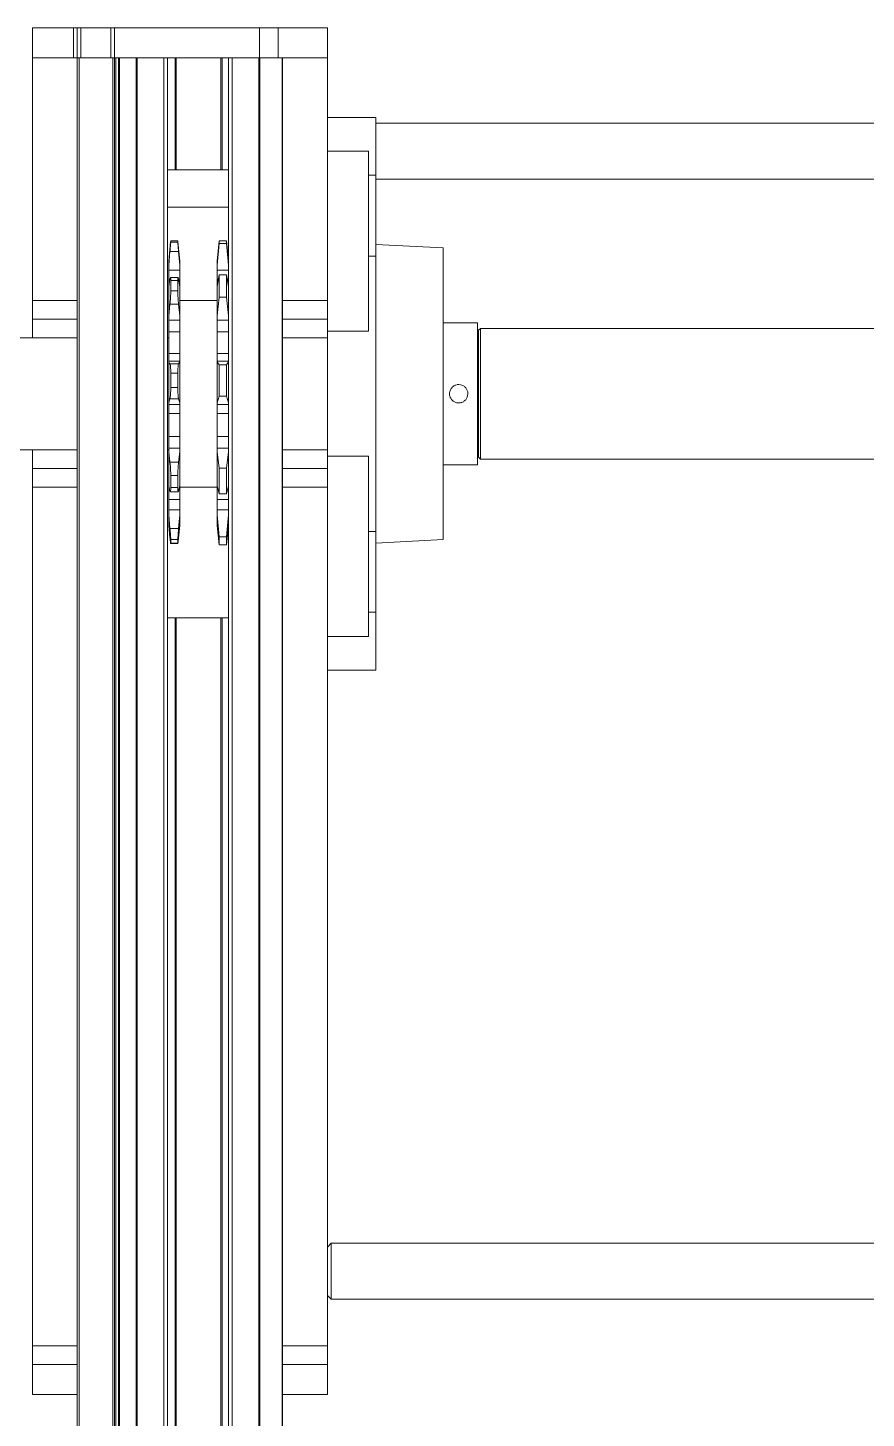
# Model space of a CAD drawing. Header units: millimetres. Extents: x 2676 to 14409, y -484 to 4878.
# Drawn here: x 13076.1 to 13300.7, y 4440.3 to 4812.7 of the extents above; entities that cross this region are included whole.
import ezdxf

# ---------------------------------------------------------------- set-up
doc = ezdxf.new("R2010")
doc.units = ezdxf.units.MM

msp = doc.modelspace()

# ---------------------------------------------------------------- linework, layer by layer
at = {"color": 7, "linetype": 'Continuous', "lineweight": 15}
for p, q in [((13077.33, 4812.66, 2353.14), (13077.33, 4804.66, 2353.14)), ((13077.33, 4812.66, 2353.14), (13088.33, 4812.66, 2353.14)), ((13088.33, 4804.66, 2353.14), (13088.33, 4812.66, 2353.14)), ((13088.33, 4812.66, 2353.14), (13089.33, 4812.66, 2353.14)), ((13089.33, 4804.66, 2353.14), (13089.33, 4812.66, 2353.14)), ((13089.33, 4812.66, 2353.14), (13090.33, 4812.66, 2353.14)), ((13090.33, 4812.66, 2353.14), (13090.33, 4804.66, 2353.14)), ((13090.33, 4812.66, 2353.14), (13098.33, 4812.66, 2353.14)), ((13098.33, 4804.66, 2353.14), (13098.33, 4812.66, 2353.14)), ((13098.33, 4812.66, 2353.14), (13099.33, 4812.66, 2353.14)), ((13099.33, 4812.66, 2353.14), (13099.33, 4804.66, 2353.14)), ((13099.33, 4812.66, 2353.14), (13138.13, 4812.66, 2353.14)), ((13138.13, 4804.66, 2353.14), (13138.13, 4812.66, 2353.14)), ((13138.13, 4812.66, 2353.14), (13143.13, 4812.66, 2353.14)), ((13143.13, 4804.66, 2353.14), (13143.13, 4812.66, 2353.14)), ((13143.13, 4812.66, 2353.14), (13156.33, 4812.66, 2353.14)), ((13156.33, 4812.66, 2353.14), (13156.33, 4804.66, 2353.14)), ((13077.33, 4804.66, 2353.14), (13088.33, 4804.66, 2353.14)), ((13077.33, 4804.66, 2353.14), (13077.33, 4739.66, 2353.14)), ((13089.33, 4804.66, 2353.14), (13088.33, 4804.66, 2353.14)), ((13089.33, 3804.66, 2353.14), (13089.33, 4804.66, 2353.14)), ((13089.83, 4804.66, 2353.14), (13089.33, 4804.66, 2353.14)), ((13089.83, 3804.66, 2353.14), (13089.83, 4804.66, 2353.14)), ((13098.83, 4804.66, 2353.14), (13089.83, 4804.66, 2353.14)), ((13098.33, 4804.66, 2353.14), (13090.33, 4804.66, 2353.14)), ((13098.83, 3804.66, 2353.14), (13098.83, 4804.66, 2353.14)), ((13099.33, 4804.66, 2353.14), (13098.83, 4804.66, 2353.14)), ((13138.13, 4804.66, 2353.14), (13099.33, 4804.66, 2353.14)), ((13099.33, 3804.66, 2353.14), (13099.33, 4804.66, 2353.14)), ((13099.63, 3804.66, 2353.14), (13099.63, 4804.66, 2353.14)), ((13100.4, 3804.66, 2353.14), (13100.4, 4804.66, 2353.14)), ((13100.62, 3804.66, 2353.14), (13100.62, 4804.66, 2353.14)), ((13105.14, 3804.66, 2353.14), (13105.14, 4804.66, 2353.14)), ((13105.35, 3804.66, 2353.14), (13105.35, 4804.66, 2353.14)), ((13112.53, 4804.66, 2353.14), (13105.35, 4804.66, 2353.14)), ((13112.53, 3804.66, 2353.14), (13112.53, 4804.66, 2353.14)), ((13113.53, 3804.66, 2353.14), (13113.53, 4804.66, 2353.14)), ((13115.53, 4774.66, 2353.14), (13115.53, 4804.66, 2353.14)), ((13115.83, 4774.66, 2353.14), (13115.83, 4804.66, 2353.14)), ((13127.83, 4774.66, 2353.14), (13127.83, 4804.66, 2353.14)), ((13128.13, 4774.66, 2353.14), (13128.13, 4804.66, 2353.14)), ((13129.83, 4804.66, 2353.14), (13129.83, 3804.66, 2353.14)), ((13130.83, 3804.66, 2353.14), (13130.83, 4804.66, 2353.14)), ((13138, 4804.66, 2353.14), (13130.83, 4804.66, 2353.14)), ((13138, 3804.66, 2353.14), (13138, 4804.66, 2353.14)), ((13143.13, 4804.66, 2353.14), (13138.13, 4804.66, 2353.14)), ((13138.22, 3804.66, 2353.14), (13138.22, 4804.66, 2353.14)), ((13143.13, 4804.66, 2353.14), (13138.22, 4804.66, 2353.14)), ((13143.13, 4804.66, 2353.14), (13156.33, 4804.66, 2353.14)), ((13144.24, 3804.66, 2353.14), (13144.24, 4804.66, 2353.14)), ((13156.33, 4804.66, 2353.14), (13144.33, 4804.66, 2353.14)), ((13144.33, 4804.66, 2353.14), (13144.33, 4739.66, 2353.14)), ((13156.33, 4804.66, 2353.14), (13156.33, 4739.66, 2353.14)), ((13169.33, 4788.66, 2353.14), (13156.33, 4788.66, 2353.14)), ((13169.33, 4788.66, 2353.14), (13169.33, 4773.16, 2353.14)), ((13433.33, 4787.16, 2353.14), (13169.33, 4787.16, 2353.14)), ((13156.33, 4779.66, 2353.14), (13167.33, 4779.66, 2353.14)), ((13167.33, 4779.66, 2353.14), (13167.33, 4731.42, 2353.14)), ((13115.53, 4774.66, 2353.14), (13113.53, 4774.66, 2353.14)), ((13115.83, 4774.66, 2353.14), (13115.53, 4774.66, 2353.14)), ((13127.83, 4774.66, 2353.14), (13115.83, 4774.66, 2353.14)), ((13128.13, 4774.66, 2353.14), (13127.83, 4774.66, 2353.14)), ((13129.83, 4774.66, 2353.14), (13128.13, 4774.66, 2353.14)), ((13169.33, 4773.16, 2353.14), (13167.33, 4773.16, 2353.14)), ((13169.33, 4773.16, 2353.14), (13169.33, 4751.54, 2353.14)), ((13169.33, 4772.16, 2353.14), (13433.33, 4772.16, 2353.14)), ((13113.53, 4764.66, 2353.14), (13129.83, 4764.66, 2353.14)), ((13114.35, 4755.34, 2353.14), (13113.83, 4750.13, 2353.14)), ((13116.28, 4755.63, 2353.14), (13114.38, 4755.63, 2353.14)), ((13114.38, 4755.63, 2353.14), (13114.38, 4755.3, 2353.14)), ((13116.27, 4755.63, 2353.14), (13114.38, 4755.63, 2353.14)), ((13114.38, 4755.3, 2353.14), (13116.27, 4755.3, 2353.14)), ((13116.27, 4755.3, 2353.14), (13116.27, 4755.63, 2353.14)), ((13116.83, 4750.13, 2353.14), (13116.31, 4755.34, 2353.14)), ((13127.38, 4755.66, 2353.14), (13126.83, 4750.13, 2353.14)), ((13126.83, 4749.08, 2353.14), (13127.38, 4754.93, 2353.14)), ((13129.27, 4755.66, 2353.14), (13127.38, 4755.66, 2353.14)), ((13127.38, 4754.93, 2353.14), (13127.38, 4755.66, 2353.14)), ((13127.38, 4754.93, 2353.14), (13129.27, 4754.93, 2353.14)), ((13129.83, 4750.13, 2353.14), (13129.27, 4755.66, 2353.14)), ((13129.27, 4755.66, 2353.14), (13129.27, 4754.93, 2353.14)), ((13129.27, 4754.93, 2353.14), (13129.83, 4749.08, 2353.14)), ((13114.17, 4752.75, 2353.14), (13113.83, 4749.08, 2353.14)), ((13116.48, 4752.75, 2353.14), (13114.17, 4752.75, 2353.14)), ((13116.83, 4749.08, 2353.14), (13116.48, 4752.75, 2353.14)), ((13169.33, 4751.54, 2353.14), (13167.33, 4751.54, 2353.14)), ((13187.33, 4753.72, 2353.14), (13169.33, 4754.66, 2353.14)), ((13169.33, 4751.54, 2353.14), (13169.33, 4677.79, 2353.14)), ((13187.33, 4675.61, 2353.14), (13187.33, 4753.72, 2353.14)), ((13113.83, 4750.13, 2353.14), (13113.83, 4749.08, 2353.14)), ((13113.83, 4749.08, 2353.14), (13113.83, 4747.74, 2353.14)), ((13113.83, 4747.74, 2353.14), (13116.83, 4747.74, 2353.14)), ((13113.83, 4745.33, 2353.14), (13113.83, 4747.74, 2353.14)), ((13116.83, 4750.13, 2353.14), (13116.83, 4749.08, 2353.14)), ((13116.83, 4749.08, 2353.14), (13116.83, 4747.74, 2353.14)), ((13116.83, 4747.74, 2353.14), (13116.83, 4745.33, 2353.14)), ((13126.83, 4750.13, 2353.14), (13126.83, 4749.08, 2353.14)), ((13126.83, 4749.08, 2353.14), (13126.83, 4747.74, 2353.14)), ((13126.83, 4747.74, 2353.14), (13129.83, 4747.74, 2353.14)), ((13126.83, 4745.33, 2353.14), (13126.83, 4747.74, 2353.14)), ((13129.83, 4749.08, 2353.14), (13129.83, 4747.74, 2353.14)), ((13113.83, 4745.33, 2353.14), (13113.83, 4743.36, 2353.14)), ((13113.83, 4743.36, 2353.14), (13114.17, 4745.31, 2353.14)), ((13116.35, 4745.76, 2353.14), (13114.31, 4745.76, 2353.14)), ((13114.38, 4744.98, 2353.14), (13114.38, 4742.26, 2353.14)), ((13116.27, 4744.98, 2353.14), (13114.38, 4744.98, 2353.14)), ((13116.27, 4742.26, 2353.14), (13116.27, 4744.98, 2353.14)), ((13116.48, 4745.31, 2353.14), (13116.83, 4743.36, 2353.14)), ((13116.83, 4745.33, 2353.14), (13116.83, 4743.36, 2353.14)), ((13127.38, 4746.47, 2353.14), (13126.83, 4743.36, 2353.14)), ((13126.83, 4745.33, 2353.14), (13126.83, 4743.36, 2353.14)), ((13127.38, 4740.53, 2353.14), (13127.38, 4746.47, 2353.14)), ((13127.38, 4746.47, 2353.14), (13129.27, 4746.47, 2353.14)), ((13129.27, 4746.47, 2353.14), (13129.27, 4740.53, 2353.14)), ((13129.83, 4743.36, 2353.14), (13129.27, 4746.47, 2353.14)), ((13113.83, 4743.36, 2353.14), (13113.83, 4735.51, 2353.14)), ((13114.38, 4742.26, 2353.14), (13116.27, 4742.26, 2353.14)), ((13116.83, 4743.36, 2353.14), (13116.83, 4735.51, 2353.14)), ((13126.83, 4743.36, 2353.14), (13126.83, 4735.51, 2353.14)), ((13126.83, 4735.51, 2353.14), (13127.38, 4740.53, 2353.14)), ((13127.38, 4740.53, 2353.14), (13129.27, 4740.53, 2353.14)), ((13129.27, 4740.53, 2353.14), (13129.83, 4735.51, 2353.14)), ((13077.33, 4739.66, 2353.14), (13089.33, 4739.66, 2353.14)), ((13077.33, 4734.66, 2353.14), (13077.33, 4739.66, 2353.14)), ((13114.17, 4738.66, 2353.14), (13113.83, 4735.51, 2353.14)), ((13116.48, 4738.66, 2353.14), (13114.17, 4738.66, 2353.14)), ((13116.83, 4735.51, 2353.14), (13116.48, 4738.66, 2353.14)), ((13126.83, 4739.66, 2353.14), (13116.83, 4739.66, 2353.14)), ((13144.33, 4739.66, 2353.14), (13156.33, 4739.66, 2353.14)), ((13144.33, 4738.34, 2353.14), (13144.33, 4739.66, 2353.14)), ((13144.33, 4690.99, 2353.14), (13144.33, 4738.34, 2353.14)), ((13156.33, 4739.66, 2353.14), (13156.33, 4734.66, 2353.14)), ((13089.33, 4734.66, 2353.14), (13077.33, 4734.66, 2353.14)), ((13077.33, 4729.66, 2353.14), (13077.33, 4734.66, 2353.14)), ((13113.83, 4735.51, 2353.14), (13113.83, 4734.36, 2353.14)), ((13113.83, 4734.36, 2353.14), (13116.83, 4734.36, 2353.14)), ((13113.83, 4731.25, 2353.14), (13113.83, 4734.36, 2353.14)), ((13116.83, 4735.51, 2353.14), (13116.83, 4734.36, 2353.14)), ((13116.83, 4734.36, 2353.14), (13116.83, 4731.25, 2353.14)), ((13126.83, 4735.51, 2353.14), (13126.83, 4734.36, 2353.14)), ((13126.83, 4734.36, 2353.14), (13129.83, 4734.36, 2353.14)), ((13126.83, 4731.25, 2353.14), (13126.83, 4734.36, 2353.14)), ((13129.83, 4735.51, 2353.14), (13129.83, 4734.36, 2353.14)), ((13156.33, 4734.66, 2353.14), (13144.33, 4734.66, 2353.14)), ((13156.33, 4734.66, 2353.14), (13156.33, 4731.42, 2353.14)), ((13196.53, 4733.66, 2353.14), (13187.33, 4733.66, 2353.14)), ((13196.53, 4695.66, 2353.14), (13196.53, 4733.66, 2353.14)), ((13089.33, 4729.66, 2353.14), (13072.33, 4729.66, 2353.14)), ((13113.83, 4729.66, 2353.14), (13113.53, 4729.66, 2353.14)), ((13116.83, 4731.25, 2353.14), (13113.83, 4731.25, 2353.14)), ((13113.83, 4731.25, 2353.14), (13113.83, 4725.41, 2353.14)), ((13116.83, 4731.25, 2353.14), (13116.83, 4725.41, 2353.14)), ((13129.83, 4731.25, 2353.14), (13126.83, 4731.25, 2353.14)), ((13126.83, 4731.25, 2353.14), (13126.83, 4725.41, 2353.14)), ((13156.33, 4729.66, 2353.14), (13144.33, 4729.66, 2353.14)), ((13167.33, 4731.42, 2353.14), (13156.33, 4731.42, 2353.14)), ((13156.33, 4731.42, 2353.14), (13156.33, 4697.91, 2353.14)), ((13196.83, 4729.66, 2353.14), (13196.53, 4729.66, 2353.14)), ((13197.33, 4732.16, 2353.14), (13196.83, 4731.66, 2353.14)), ((13196.83, 4697.66, 2353.14), (13196.83, 4731.66, 2353.14)), ((13405.33, 4732.16, 2353.14), (13197.33, 4732.16, 2353.14)), ((13197.33, 4732.16, 2353.14), (13197.33, 4697.16, 2353.14)), ((13113.83, 4725.41, 2353.14), (13116.83, 4725.41, 2353.14)), ((13113.83, 4723.43, 2353.14), (13113.83, 4725.41, 2353.14)), ((13116.83, 4725.41, 2353.14), (13116.83, 4723.43, 2353.14)), ((13126.83, 4725.41, 2353.14), (13129.83, 4725.41, 2353.14)), ((13126.83, 4723.43, 2353.14), (13126.83, 4725.41, 2353.14)), ((13116.83, 4723.43, 2353.14), (13113.83, 4723.43, 2353.14)), ((13113.83, 4723.43, 2353.14), (13113.83, 4723.24, 2353.14)), ((13113.83, 4723.24, 2353.14), (13114.17, 4722.71, 2353.14)), ((13113.83, 4723.24, 2353.14), (13113.83, 4712.19, 2353.14)), ((13114.17, 4722.71, 2353.14), (13116.48, 4722.71, 2353.14)), ((13116.48, 4722.71, 2353.14), (13116.83, 4723.24, 2353.14)), ((13116.83, 4723.43, 2353.14), (13116.83, 4723.24, 2353.14)), ((13116.83, 4723.24, 2353.14), (13116.83, 4712.19, 2353.14)), ((13129.83, 4723.43, 2353.14), (13126.83, 4723.43, 2353.14)), ((13126.83, 4723.43, 2353.14), (13126.83, 4723.24, 2353.14)), ((13127.38, 4722.4, 2353.14), (13126.83, 4723.24, 2353.14)), ((13126.83, 4723.24, 2353.14), (13126.83, 4712.19, 2353.14)), ((13127.38, 4714.03, 2353.14), (13127.38, 4722.4, 2353.14)), ((13127.38, 4722.4, 2353.14), (13129.27, 4722.4, 2353.14)), ((13129.83, 4723.24, 2353.14), (13129.27, 4722.4, 2353.14)), ((13129.27, 4722.4, 2353.14), (13129.27, 4714.03, 2353.14)), ((13129.83, 4723.43, 2353.14), (13129.83, 4723.24, 2353.14)), ((13114.38, 4720.15, 2353.14), (13114.38, 4716.31, 2353.14)), ((13116.27, 4720.15, 2353.14), (13114.38, 4720.15, 2353.14)), ((13116.27, 4716.31, 2353.14), (13116.27, 4720.15, 2353.14)), ((13114.38, 4716.31, 2353.14), (13116.27, 4716.31, 2353.14)), ((13126.83, 4712.19, 2353.14), (13127.38, 4714.03, 2353.14)), ((13127.38, 4714.03, 2353.14), (13129.27, 4714.03, 2353.14)), ((13129.27, 4714.03, 2353.14), (13129.83, 4712.19, 2353.14)), ((13114.17, 4713.34, 2353.14), (13113.83, 4712.19, 2353.14)), ((13113.83, 4712.19, 2353.14), (13113.83, 4711.76, 2353.14)), ((13113.83, 4711.76, 2353.14), (13116.83, 4711.76, 2353.14)), ((13113.83, 4709.4, 2353.14), (13113.83, 4711.76, 2353.14)), ((13116.48, 4713.34, 2353.14), (13114.17, 4713.34, 2353.14)), ((13116.83, 4712.19, 2353.14), (13116.48, 4713.34, 2353.14)), ((13116.83, 4712.19, 2353.14), (13116.83, 4711.76, 2353.14)), ((13116.83, 4711.76, 2353.14), (13116.83, 4709.4, 2353.14)), ((13126.83, 4712.19, 2353.14), (13126.83, 4711.76, 2353.14)), ((13126.83, 4711.76, 2353.14), (13129.83, 4711.76, 2353.14)), ((13126.83, 4709.4, 2353.14), (13126.83, 4711.76, 2353.14)), ((13129.83, 4712.19, 2353.14), (13129.83, 4711.76, 2353.14)), ((13116.83, 4709.4, 2353.14), (13113.83, 4709.4, 2353.14)), ((13113.83, 4709.4, 2353.14), (13113.83, 4703.18, 2353.14)), ((13116.83, 4709.4, 2353.14), (13116.83, 4703.18, 2353.14)), ((13129.83, 4709.4, 2353.14), (13126.83, 4709.4, 2353.14)), ((13126.83, 4709.4, 2353.14), (13126.83, 4703.18, 2353.14)), ((13113.83, 4703.18, 2353.14), (13116.83, 4703.18, 2353.14)), ((13113.83, 4700.12, 2353.14), (13113.83, 4703.18, 2353.14)), ((13116.83, 4703.18, 2353.14), (13116.83, 4700.12, 2353.14)), ((13126.83, 4703.18, 2353.14), (13129.83, 4703.18, 2353.14)), ((13126.83, 4700.12, 2353.14), (13126.83, 4703.18, 2353.14)), ((13072.33, 4699.66, 2353.14), (13089.33, 4699.66, 2353.14)), ((13077.33, 4694.66, 2353.14), (13077.33, 4699.66, 2353.14)), ((13113.53, 4699.66, 2353.14), (13113.83, 4699.66, 2353.14)), ((13116.83, 4700.12, 2353.14), (13113.83, 4700.12, 2353.14)), ((13113.83, 4700.12, 2353.14), (13113.83, 4699.11, 2353.14)), ((13113.83, 4699.11, 2353.14), (13114.17, 4696.35, 2353.14)), ((13113.83, 4699.11, 2353.14), (13113.83, 4690.02, 2353.14)), ((13116.48, 4696.35, 2353.14), (13116.83, 4699.11, 2353.14)), ((13116.83, 4700.12, 2353.14), (13116.83, 4699.11, 2353.14)), ((13116.83, 4699.11, 2353.14), (13116.83, 4690.02, 2353.14)), ((13129.83, 4700.12, 2353.14), (13126.83, 4700.12, 2353.14)), ((13126.83, 4700.12, 2353.14), (13126.83, 4699.11, 2353.14)), ((13127.38, 4694.71, 2353.14), (13126.83, 4699.11, 2353.14)), ((13126.83, 4699.11, 2353.14), (13126.83, 4690.02, 2353.14)), ((13129.83, 4699.11, 2353.14), (13129.27, 4694.71, 2353.14)), ((13129.83, 4700.12, 2353.14), (13129.83, 4699.11, 2353.14)), ((13144.33, 4699.66, 2353.14), (13156.33, 4699.66, 2353.14)), ((13196.53, 4699.66, 2353.14), (13196.83, 4699.66, 2353.14)), ((13114.17, 4696.35, 2353.14), (13116.48, 4696.35, 2353.14)), ((13156.33, 4697.91, 2353.14), (13167.33, 4697.91, 2353.14)), ((13156.33, 4697.91, 2353.14), (13156.33, 4694.66, 2353.14)), ((13167.33, 4697.91, 2353.14), (13167.33, 4649.67, 2353.14)), ((13187.33, 4695.66, 2353.14), (13196.53, 4695.66, 2353.14)), ((13196.83, 4697.66, 2353.14), (13197.33, 4697.16, 2353.14)), ((13197.33, 4697.16, 2353.14), (13405.33, 4697.16, 2353.14)), ((13077.33, 4694.66, 2353.14), (13089.33, 4694.66, 2353.14)), ((13077.33, 4689.66, 2353.14), (13077.33, 4694.66, 2353.14)), ((13114.38, 4692.75, 2353.14), (13114.38, 4689.59, 2353.14)), ((13116.27, 4692.75, 2353.14), (13114.38, 4692.75, 2353.14)), ((13116.27, 4689.59, 2353.14), (13116.27, 4692.75, 2353.14)), ((13127.38, 4687.83, 2353.14), (13127.38, 4694.71, 2353.14)), ((13127.38, 4694.71, 2353.14), (13129.27, 4694.71, 2353.14)), ((13129.27, 4694.71, 2353.14), (13129.27, 4687.83, 2353.14)), ((13144.33, 4694.66, 2353.14), (13156.33, 4694.66, 2353.14)), ((13156.33, 4694.66, 2353.14), (13156.33, 4689.66, 2353.14)), ((13089.33, 4689.66, 2353.14), (13077.33, 4689.66, 2353.14)), ((13077.33, 4689.66, 2353.14), (13077.33, 4459.66, 2353.14)), ((13114.17, 4688.64, 2353.14), (13113.83, 4690.02, 2353.14)), ((13113.83, 4690.02, 2353.14), (13113.83, 4686.32, 2353.14)), ((13114.27, 4688.43, 2353.14), (13116.39, 4688.43, 2353.14)), ((13114.38, 4689.59, 2353.14), (13116.27, 4689.59, 2353.14)), ((13116.83, 4690.02, 2353.14), (13116.48, 4688.64, 2353.14)), ((13116.83, 4690.02, 2353.14), (13116.83, 4686.32, 2353.14)), ((13116.83, 4689.66, 2353.14), (13126.83, 4689.66, 2353.14)), ((13126.83, 4690.02, 2353.14), (13127.38, 4687.83, 2353.14)), ((13126.83, 4690.02, 2353.14), (13126.83, 4686.32, 2353.14)), ((13127.38, 4687.83, 2353.14), (13129.27, 4687.83, 2353.14)), ((13129.27, 4687.83, 2353.14), (13129.83, 4690.02, 2353.14)), ((13144.33, 4689.66, 2353.14), (13144.33, 4690.99, 2353.14)), ((13156.33, 4689.66, 2353.14), (13144.33, 4689.66, 2353.14)), ((13144.33, 4689.66, 2353.14), (13144.33, 4459.66, 2353.14)), ((13156.33, 4689.66, 2353.14), (13156.33, 4459.66, 2353.14)), ((13113.83, 4686.32, 2353.14), (13116.83, 4686.32, 2353.14)), ((13113.83, 4683.61, 2353.14), (13113.83, 4686.32, 2353.14)), ((13116.83, 4686.32, 2353.14), (13116.83, 4683.61, 2353.14)), ((13126.83, 4686.32, 2353.14), (13129.83, 4686.32, 2353.14)), ((13126.83, 4683.61, 2353.14), (13126.83, 4686.32, 2353.14)), ((13116.83, 4683.61, 2353.14), (13113.83, 4683.61, 2353.14)), ((13113.83, 4683.61, 2353.14), (13113.83, 4682.26, 2353.14)), ((13113.83, 4682.26, 2353.14), (13114.17, 4678.56, 2353.14)), ((13113.83, 4682.26, 2353.14), (13113.83, 4679.39, 2353.14)), ((13116.48, 4678.56, 2353.14), (13116.83, 4682.26, 2353.14)), ((13116.83, 4683.61, 2353.14), (13116.83, 4682.26, 2353.14)), ((13116.83, 4682.26, 2353.14), (13116.83, 4679.39, 2353.14)), ((13129.83, 4683.61, 2353.14), (13126.83, 4683.61, 2353.14)), ((13126.83, 4683.61, 2353.14), (13126.83, 4682.26, 2353.14)), ((13127.38, 4676.36, 2353.14), (13126.83, 4682.26, 2353.14)), ((13126.83, 4682.26, 2353.14), (13126.83, 4679.39, 2353.14)), ((13129.83, 4682.26, 2353.14), (13129.27, 4676.36, 2353.14)), ((13129.83, 4683.61, 2353.14), (13129.83, 4682.26, 2353.14)), ((13114.17, 4676.12, 2353.14), (13113.83, 4679.39, 2353.14)), ((13114.17, 4678.56, 2353.14), (13116.48, 4678.56, 2353.14)), ((13116.83, 4679.39, 2353.14), (13116.48, 4676.12, 2353.14)), ((13126.83, 4679.39, 2353.14), (13127.38, 4674.18, 2353.14)), ((13129.27, 4674.18, 2353.14), (13129.83, 4679.39, 2353.14)), ((13167.33, 4677.79, 2353.14), (13169.33, 4677.79, 2353.14)), ((13169.33, 4677.79, 2353.14), (13169.33, 4656.16, 2353.14)), ((13114.37, 4674.54, 2353.14), (13116.28, 4674.54, 2353.14)), ((13114.38, 4675.6, 2353.14), (13114.38, 4674.61, 2353.14)), ((13116.27, 4675.6, 2353.14), (13114.38, 4675.6, 2353.14)), ((13114.38, 4674.61, 2353.14), (13116.27, 4674.61, 2353.14)), ((13116.27, 4674.61, 2353.14), (13116.27, 4675.6, 2353.14)), ((13127.38, 4676.36, 2353.14), (13129.27, 4676.36, 2353.14)), ((13127.38, 4674.18, 2353.14), (13127.38, 4676.36, 2353.14)), ((13127.38, 4674.18, 2353.14), (13129.27, 4674.18, 2353.14)), ((13129.27, 4676.36, 2353.14), (13129.27, 4674.18, 2353.14)), ((13169.33, 4674.66, 2353.14), (13187.33, 4675.61, 2353.14)), ((13113.53, 4654.66, 2353.14), (13115.53, 4654.66, 2353.14)), ((13115.53, 3804.66, 2353.14), (13115.53, 4654.66, 2353.14)), ((13115.53, 4654.66, 2353.14), (13115.83, 4654.66, 2353.14)), ((13115.83, 3804.66, 2353.14), (13115.83, 4654.66, 2353.14)), ((13115.83, 4654.66, 2353.14), (13127.83, 4654.66, 2353.14)), ((13127.83, 3804.66, 2353.14), (13127.83, 4654.66, 2353.14)), ((13127.83, 4654.66, 2353.14), (13128.13, 4654.66, 2353.14)), ((13128.13, 3804.66, 2353.14), (13128.13, 4654.66, 2353.14)), ((13128.13, 4654.66, 2353.14), (13129.83, 4654.66, 2353.14)), ((13169.33, 4656.16, 2353.14), (13167.33, 4656.16, 2353.14)), ((13169.33, 4656.16, 2353.14), (13169.33, 4640.66, 2353.14)), ((13167.33, 4649.67, 2353.14), (13156.33, 4649.67, 2353.14)), ((13156.33, 4640.66, 2353.14), (13169.33, 4640.66, 2353.14)), ((13157.33, 4487.16, 2353.14), (13156.33, 4486.16, 2353.14)), ((13445.33, 4487.16, 2353.14), (13157.33, 4487.16, 2353.14)), ((13157.33, 4487.16, 2353.14), (13157.33, 4472.16, 2353.14)), ((13156.33, 4473.16, 2353.14), (13157.33, 4472.16, 2353.14)), ((13157.33, 4472.16, 2353.14), (13445.33, 4472.16, 2353.14)), ((13077.33, 4459.66, 2353.14), (13089.33, 4459.66, 2353.14)), ((13077.33, 4454.66, 2353.14), (13077.33, 4459.66, 2353.14)), ((13144.33, 4459.66, 2353.14), (13156.33, 4459.66, 2353.14)), ((13144.33, 4458.34, 2353.14), (13144.33, 4459.66, 2353.14)), ((13144.33, 3804.66, 2353.14), (13144.33, 4458.34, 2353.14)), ((13156.33, 4459.66, 2353.14), (13156.33, 4454.66, 2353.14)), ((13077.33, 4446.66, 2353.14), (13077.33, 4454.66, 2353.14)), ((13089.33, 4454.66, 2353.14), (13077.33, 4454.66, 2353.14)), ((13156.33, 4454.66, 2353.14), (13144.33, 4454.66, 2353.14)), ((13156.33, 4446.66, 2353.14), (13156.33, 4454.66, 2353.14)), ((13089.33, 4446.66, 2353.14), (13077.33, 4446.66, 2353.14)), ((13156.33, 4446.66, 2353.14), (13144.33, 4446.66, 2353.14))]:
    msp.add_line(p, q, dxfattribs=at)
at = {"color": 8, "linetype": 'Continuous', "lineweight": 15}
for p, q in [((13114.18, 4745.33, 2353.14), (13113.83, 4745.33, 2353.14)), ((13116.83, 4745.33, 2353.14), (13116.48, 4745.33, 2353.14)), ((13127.18, 4745.33, 2353.14), (13126.83, 4745.33, 2353.14)), ((13129.83, 4745.33, 2353.14), (13129.48, 4745.33, 2353.14))]:
    msp.add_line(p, q, dxfattribs=at)
at = {"color": 7, "linetype": 'Continuous', "lineweight": 15}
for points, knots in [([(13114.17, 4752.75, 2353.14), (13114.2, 4753.08, 2353.14), (13114.27, 4753.74, 2353.14), (13114.33, 4754.55, 2353.14), (13114.37, 4755.1, 2353.14), (13114.38, 4755.24, 2353.14), (13114.38, 4755.3, 2353.14)], [0, 0, 0, 0, 0.261471, 0.523052, 0.783801, 1, 1, 1, 1]), ([(13114.38, 4755.63, 2353.14), (13114.38, 4755.62, 2353.14), (13114.37, 4755.6, 2353.14), (13114.34, 4755.3, 2353.14), (13114.33, 4755.17, 2353.14)], [0, 0, 0, 0, 0.574991, 1, 1, 1, 1]), ([(13116.32, 4755.19, 2353.14), (13116.31, 4755.33, 2353.14), (13116.28, 4755.61, 2353.14), (13116.28, 4755.62, 2353.14), (13116.27, 4755.63, 2353.14)], [0, 0, 0, 0, 0.518231, 1, 1, 1, 1]), ([(13116.27, 4755.3, 2353.14), (13116.28, 4755.22, 2353.14), (13116.28, 4755.06, 2353.14), (13116.33, 4754.43, 2353.14), (13116.4, 4753.64, 2353.14), (13116.46, 4753.03, 2353.14), (13116.48, 4752.75, 2353.14)], [0, 0, 0, 0, 0.259269, 0.518579, 0.778372, 1, 1, 1, 1]), ([(13114.38, 4744.98, 2353.14), (13114.38, 4745.18, 2353.14), (13114.37, 4745.59, 2353.14), (13114.32, 4745.81, 2353.14), (13114.26, 4745.73, 2353.14), (13114.2, 4745.44, 2353.14), (13114.17, 4745.31, 2353.14)], [0, 0, 0, 0, 0.259283, 0.518594, 0.778385, 1, 1, 1, 1]), ([(13116.48, 4745.31, 2353.14), (13116.45, 4745.46, 2353.14), (13116.39, 4745.76, 2353.14), (13116.32, 4745.79, 2353.14), (13116.28, 4745.53, 2353.14), (13116.28, 4745.15, 2353.14), (13116.27, 4744.98, 2353.14)], [0, 0, 0, 0, 0.2614915, 0.5230682, 0.7838092, 1, 1, 1, 1]), ([(13114.17, 4738.66, 2353.14), (13114.2, 4738.96, 2353.14), (13114.27, 4739.57, 2353.14), (13114.33, 4740.61, 2353.14), (13114.37, 4741.55, 2353.14), (13114.38, 4742.04, 2353.14), (13114.38, 4742.26, 2353.14)], [0, 0, 0, 0, 0.261495, 0.523073, 0.783808, 1, 1, 1, 1]), ([(13116.27, 4742.26, 2353.14), (13116.28, 4741.99, 2353.14), (13116.28, 4741.45, 2353.14), (13116.33, 4740.44, 2353.14), (13116.4, 4739.47, 2353.14), (13116.46, 4738.91, 2353.14), (13116.48, 4738.66, 2353.14)], [0, 0, 0, 0, 0.2592761, 0.5185962, 0.7783834, 1, 1, 1, 1]), ([(13114.38, 4720.15, 2353.14), (13114.38, 4720.47, 2353.14), (13114.37, 4721.13, 2353.14), (13114.32, 4721.95, 2353.14), (13114.26, 4722.51, 2353.14), (13114.2, 4722.65, 2353.14), (13114.17, 4722.71, 2353.14)], [0, 0, 0, 0, 0.259263, 0.518574, 0.778372, 1, 1, 1, 1]), ([(13116.48, 4722.71, 2353.14), (13116.45, 4722.63, 2353.14), (13116.39, 4722.47, 2353.14), (13116.32, 4721.83, 2353.14), (13116.28, 4721.03, 2353.14), (13116.28, 4720.42, 2353.14), (13116.27, 4720.15, 2353.14)], [0, 0, 0, 0, 0.261482, 0.523054, 0.783805, 1, 1, 1, 1]), ([(13114.17, 4713.34, 2353.14), (13114.2, 4713.48, 2353.14), (13114.27, 4713.75, 2353.14), (13114.33, 4714.53, 2353.14), (13114.37, 4715.41, 2353.14), (13114.38, 4716.03, 2353.14), (13114.38, 4716.31, 2353.14)], [0, 0, 0, 0, 0.261485, 0.523062, 0.783808, 1, 1, 1, 1]), ([(13116.27, 4716.31, 2353.14), (13116.28, 4715.98, 2353.14), (13116.28, 4715.3, 2353.14), (13116.33, 4714.39, 2353.14), (13116.4, 4713.7, 2353.14), (13116.46, 4713.45, 2353.14), (13116.48, 4713.34, 2353.14)], [0, 0, 0, 0, 0.259271, 0.518573, 0.778366, 1, 1, 1, 1]), ([(13193.98, 4714.58, 2353.14), (13193.95, 4714.31, 2353.14), (13193.88, 4713.76, 2353.14), (13193.43, 4713.04, 2353.14), (13192.79, 4712.5, 2353.14), (13192.01, 4712.21, 2353.14), (13191.17, 4712.19, 2353.14), (13190.37, 4712.44, 2353.14), (13189.7, 4712.95, 2353.14), (13189.24, 4713.65, 2353.14), (13189.03, 4714.46, 2353.14), (13189.1, 4715.3, 2353.14), (13189.45, 4716.06, 2353.14), (13190.02, 4716.67, 2353.14), (13190.77, 4717.05, 2353.14), (13191.6, 4717.17, 2353.14), (13192.42, 4717, 2353.14), (13193.14, 4716.58, 2353.14), (13193.68, 4715.94, 2353.14), (13193.96, 4715.24, 2353.14), (13193.98, 4714.77, 2353.14), (13193.98, 4714.58, 2353.14)], [0, 0, 0, 0, 0.053419, 0.106824, 0.160512, 0.214343, 0.267837, 0.321039, 0.374451, 0.428246, 0.481999, 0.535362, 0.588586, 0.642136, 0.695979, 0.749617, 0.802873, 0.856163, 0.909848, 0.963678, 1, 1, 1, 1]), ([(13114.38, 4692.75, 2353.14), (13114.38, 4693.05, 2353.14), (13114.37, 4693.65, 2353.14), (13114.32, 4694.68, 2353.14), (13114.26, 4695.62, 2353.14), (13114.2, 4696.12, 2353.14), (13114.17, 4696.35, 2353.14)], [0, 0, 0, 0, 0.259269, 0.518587, 0.778379, 1, 1, 1, 1]), ([(13116.48, 4696.35, 2353.14), (13116.45, 4696.08, 2353.14), (13116.39, 4695.53, 2353.14), (13116.32, 4694.51, 2353.14), (13116.28, 4693.54, 2353.14), (13116.28, 4692.99, 2353.14), (13116.27, 4692.75, 2353.14)], [0, 0, 0, 0, 0.261496, 0.523082, 0.783817, 1, 1, 1, 1]), ([(13114.17, 4688.64, 2353.14), (13114.2, 4688.55, 2353.14), (13114.27, 4688.36, 2353.14), (13114.33, 4688.51, 2353.14), (13114.37, 4688.93, 2353.14), (13114.38, 4689.39, 2353.14), (13114.38, 4689.59, 2353.14)], [0, 0, 0, 0, 0.26149, 0.523069, 0.783812, 1, 1, 1, 1]), ([(13116.27, 4689.59, 2353.14), (13116.28, 4689.35, 2353.14), (13116.28, 4688.86, 2353.14), (13116.33, 4688.47, 2353.14), (13116.4, 4688.38, 2353.14), (13116.46, 4688.56, 2353.14), (13116.48, 4688.64, 2353.14)], [0, 0, 0, 0, 0.259277, 0.518591, 0.778384, 1, 1, 1, 1]), ([(13114.38, 4675.6, 2353.14), (13114.38, 4675.74, 2353.14), (13114.37, 4676, 2353.14), (13114.32, 4676.76, 2353.14), (13114.26, 4677.65, 2353.14), (13114.2, 4678.27, 2353.14), (13114.17, 4678.56, 2353.14)], [0, 0, 0, 0, 0.2592711, 0.5185865, 0.7783853, 1, 1, 1, 1]), ([(13116.48, 4678.56, 2353.14), (13116.45, 4678.22, 2353.14), (13116.39, 4677.54, 2353.14), (13116.32, 4676.63, 2353.14), (13116.28, 4675.94, 2353.14), (13116.28, 4675.71, 2353.14), (13116.27, 4675.6, 2353.14)], [0, 0, 0, 0, 0.26147, 0.523044, 0.783799, 1, 1, 1, 1]), ([(13114.17, 4676.12, 2353.14), (13114.2, 4675.84, 2353.14), (13114.27, 4675.27, 2353.14), (13114.33, 4674.73, 2353.14), (13114.37, 4674.49, 2353.14), (13114.38, 4674.57, 2353.14), (13114.38, 4674.61, 2353.14)], [0, 0, 0, 0, 0.261495, 0.523066, 0.78381, 1, 1, 1, 1]), ([(13116.27, 4674.61, 2353.14), (13116.28, 4674.57, 2353.14), (13116.28, 4674.49, 2353.14), (13116.33, 4674.8, 2353.14), (13116.4, 4675.36, 2353.14), (13116.46, 4675.88, 2353.14), (13116.48, 4676.12, 2353.14)], [0, 0, 0, 0, 0.259271, 0.518588, 0.778375, 1, 1, 1, 1])]:
    msp.add_open_spline(points, degree=3, knots=knots, dxfattribs=at)

doc.saveas('drawing.dxf')
